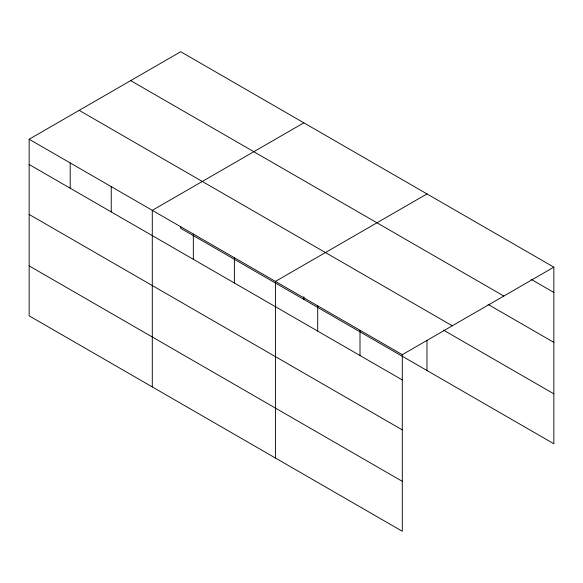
<?xml version="1.0" encoding="UTF-8"?>
<svg xmlns="http://www.w3.org/2000/svg" width="583" height="583" viewBox="0 0 583 583"><rect width="100%" height="100%" fill="white"/><g stroke="black" fill="none" stroke-linecap="round" stroke-linejoin="round"><path stroke-width="0.87" d="M402.292 429.882L402.292 354.668L29.15 139.235L29.15 315.833L402.292 531.266L402.292 429.882L29.15 214.449M180.708 226.517L180.708 228.332L553.85 443.765L553.85 267.167L180.708 51.734L29.15 139.235M303.845 122.831L152.287 210.332L152.287 386.923M426.982 193.92L275.424 281.421L275.424 458.012M402.292 354.668L553.85 267.167M531.142 279.337L553.85 292.447M130.694 80.614L503.836 296.047M488.066 304.399L553.85 342.381M79.164 110.362L452.306 325.795M443.43 330.08L553.85 393.831M29.15 164.515L402.292 379.948M29.15 265.899L402.292 481.332M426.982 340.552L426.982 370.518M360.002 330.255L360.002 355.535M317.713 305.842L317.713 331.115M303.845 296.696L303.845 299.422M234.381 257.722L234.381 283.003M193.33 234.031L193.33 259.304M111.244 186.633L111.244 211.913M70.193 162.934L70.193 188.214"/></g></svg>
